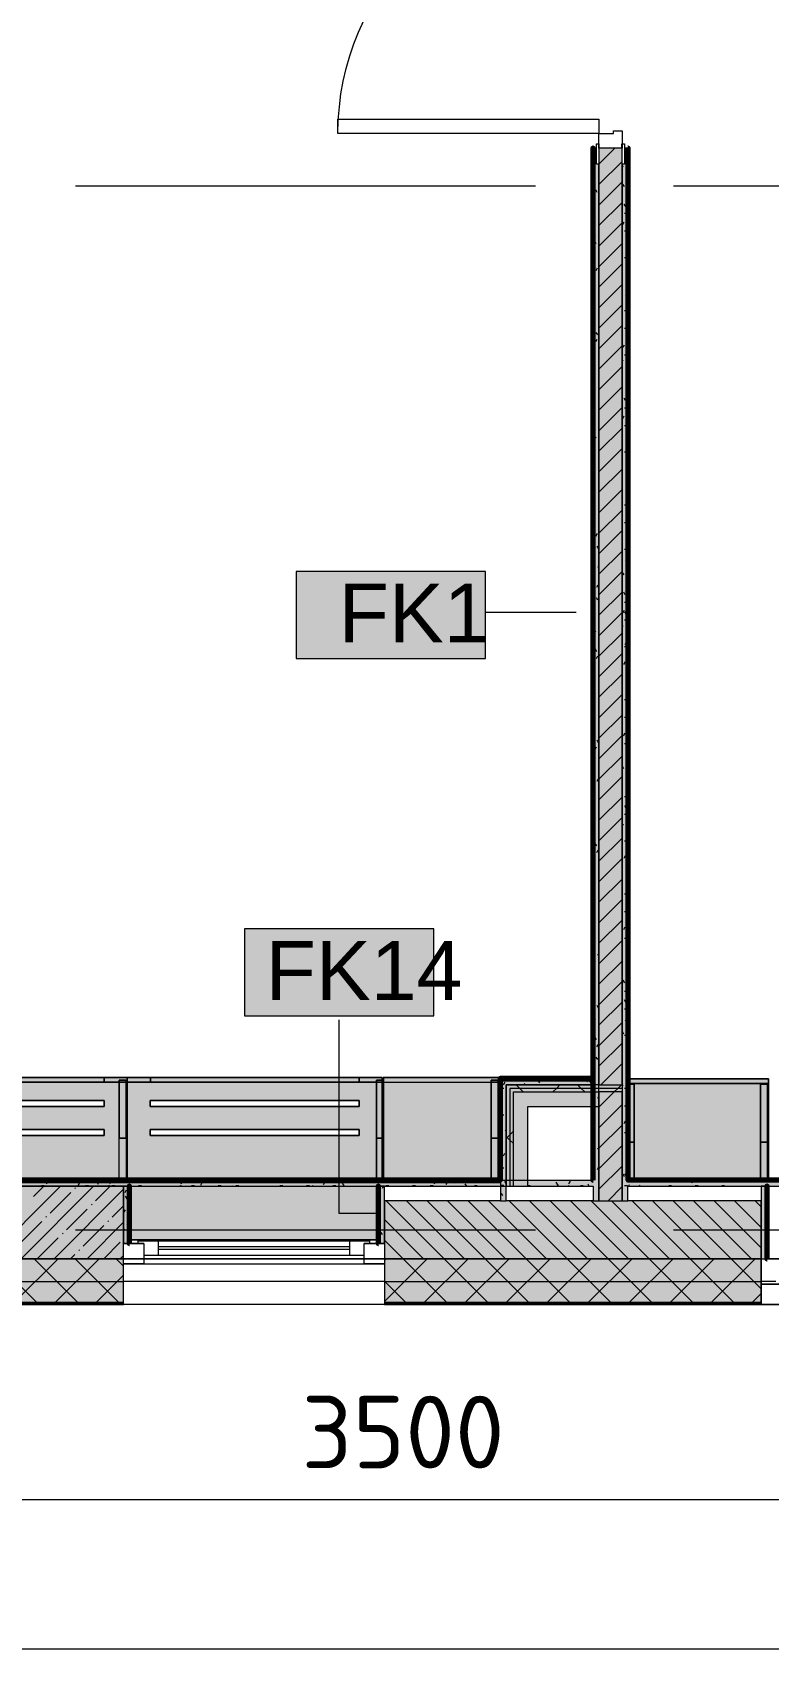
# Model space of a CAD drawing. Header units: millimetres. Extents: x -3817 to 677485, y -22715 to 103890.
# Drawn here: x 434994 to 437534, y 474 to 6048 of the extents above; entities that cross this region are included whole.
import ezdxf

# ---------------------------------------------------------------- set-up
doc = ezdxf.new("R2010")
doc.units = ezdxf.units.MM
doc.layers.add('PDF _Геометрия', color=7, linetype='Continuous', true_color=0x1d1d1d)
doc.layers.add('PDF _Сплошная заливка', color=7, linetype='Continuous', true_color=0xffffff)
doc.layers.add('PDF _Текст', color=7, linetype='Continuous')
doc.styles.add('PDF GOST-Common', font='arial.ttf')
doc.styles.add('PDF ISOCPEUR', font='isocpeur.ttf')

msp = doc.modelspace()

# ---------------------------------------------------------------- hatches: boundary and pattern name
at = {"layer": 'PDF _Сплошная заливка', "transparency": 33554559}
h = msp.add_hatch(color=256, dxfattribs=at)
h.paths.add_polyline_path([(436928.6, 2019), (436948.6, 2019), (436948.3, 5594), (436940.6, 5594), (436940.6, 5649), (436928.6, 5649), (436928.6, 2069)], flags=0)
h.paths.add_polyline_path([(436940.6, 7099), (436940.6, 7154), (436948.6, 7154), (436948.6, 11319), (436928.6, 11319), (436928.6, 7099)], flags=0)
h = msp.add_hatch(color=256, dxfattribs=at)
h.paths.add_polyline_path([(437028.6, 2019), (437028.6, 2394), (436948.6, 2394), (436948.6, 2019)], flags=0)
h.paths.add_polyline_path([(436948.6, 2419), (437028.6, 2419), (437028.6, 5649), (436948.6, 5649), (436948.6, 2833.9)], flags=0)
h.paths.add_polyline_path([(437028.6, 7099), (437028.6, 11319), (436948.6, 11319), (436948.6, 7099), (436998.6, 7099)], flags=0)
h = msp.add_hatch(color=256, dxfattribs=at)
h.paths.add_polyline_path([(437028.6, 2019), (437048.6, 2019), (437048.6, 5649), (437036.6, 5649), (437036.6, 5594), (437028.6, 5594), (437028.6, 2312.2)], flags=0)
h.paths.add_polyline_path([(437036.6, 7099), (437048.6, 7099), (437048.6, 8519), (437028.6, 8519), (437029.4, 7154), (437036.6, 7154), (437036.6, 7112.3)], flags=0)
at = {"layer": 'PDF _Сплошная заливка', "true_color": 0xeae6de, "transparency": 33554559}
h = msp.add_hatch(color=254, dxfattribs=at)
h.paths.add_polyline_path([(434651.2, 2090), (435321.5, 2090), (435321.1, 2444), (434651.2, 2444)], flags=0)
h.paths.add_polyline_path([(434731.2, 2244), (434731.2, 2264), (435241.5, 2264), (435241.5, 2244), (435128.5, 2244)], flags=0)
h.paths.add_polyline_path([(434731.2, 2344), (434731.2, 2364), (435241.5, 2364), (435241.5, 2344), (435128.5, 2344)], flags=0)
h = msp.add_hatch(color=254, dxfattribs=at)
h.paths.add_polyline_path([(436172.7, 2090), (436201.3, 2090), (436201.3, 2444.2), (435321.1, 2444.2), (435321.1, 2090), (435774.9, 2090)], flags=0)
h.paths.add_polyline_path([(435401.1, 2244.2), (435401.1, 2264.2), (436121.3, 2264.2), (436121.3, 2244.2), (435774.9, 2244.2)], flags=0)
h.paths.add_polyline_path([(435401.1, 2344.2), (435401.1, 2364.2), (436121.3, 2364.2), (436121.3, 2344.2), (435774.9, 2344.2)], flags=0)
for points in [[(436605.1, 2090), (436605.1, 2444.2), (436204.9, 2444.2), (436204.9, 2090), (436421.4, 2090)], [(437534.2, 2090), (437534.2, 2439.1), (437054, 2439.1), (437054, 2090), (437067.8, 2090)]]:
    msp.add_hatch(color=254, dxfattribs=at).paths.add_polyline_path(points)
at = {"layer": 'PDF _Сплошная заливка', "transparency": 33554559}
for points in [[(436609.1, 2019), (436629.1, 2019), (436629.1, 2439), (436609.1, 2439), (436609.1, 2089)], [(436744.6, 2419), (436922.6, 2419), (436922.6, 2439), (436629.1, 2439), (436629.1, 2419)], [(436629.1, 2069), (436641.6, 2069), (436641.6, 2419), (436629.1, 2419), (436629.1, 2312.2)], [(436948.6, 2406.5), (437028.6, 2406.5), (437028.6, 2419), (436641.6, 2419), (436641.6, 2406.5), (436744.6, 2406.5)], [(436641.6, 2069), (436654.1, 2069), (436654.1, 2406.5), (436641.6, 2406.5), (436641.6, 2312.2)], [(434482, 1819), (435308.6, 1819), (435308.6, 2069), (434408.6, 2069), (434408.6, 1819)], [(436744.6, 2069), (436928.6, 2069), (436928.6, 2089), (434648.6, 2089), (434648.6, 2069), (436421.4, 2069)], [(439007.2, 2069), (440188.9, 2069), (440188.9, 2089), (437048.6, 2089), (437048.6, 2069), (437714.3, 2069)]]:
    msp.add_hatch(color=256, dxfattribs=at).paths.add_polyline_path(points)
at = {"layer": 'PDF _Сплошная заливка', "true_color": 0xe7e7e7, "transparency": 33554559}
msp.add_hatch(color=254, dxfattribs=at).paths.add_polyline_path([(436654.1, 2069), (436704.1, 2069), (436704.1, 2394), (436654.1, 2394), (436654.1, 2312.2)])
at = {"layer": 'PDF _Сплошная заливка', "transparency": 33554559}
h = msp.add_hatch(color=256, dxfattribs=at)
h.paths.add_polyline_path([(440958.6, 1819), (440958.6, 2019), (440708.6, 2019), (440708.6, 1819), (440946.6, 1819)], flags=0)
h.paths.add_polyline_path([(436744.6, 1819), (437508.6, 1819), (437508.6, 2019), (436208.6, 2019), (436208.6, 1819), (436421.4, 1819)], flags=0)
h.paths.add_polyline_path([(450108.6, 1819), (450108.6, 2019), (449308.6, 2019), (449308.6, 1819), (449997.2, 1819)], flags=0)
h.paths.add_polyline_path([(446608.6, 1819), (446608.6, 2019), (446108.6, 2019), (446108.6, 1819), (446118.4, 1819)], flags=0)
h.paths.add_polyline_path([(442886, 1819), (442908.6, 1819), (442908.6, 2019), (441858.6, 2019), (441858.6, 1819), (442239.6, 1819)], flags=0)
h.paths.add_polyline_path([(432108.6, 1819), (432108.6, 1994), (431058.6, 1994), (431058.6, 1819), (431249.7, 1819)], flags=0)
h.paths.add_polyline_path([(422958.6, 1819), (424008.6, 1819), (424008.6, 1994), (422958.6, 1994)], flags=0)
h.paths.add_polyline_path([(421875.9, 1819), (422058.6, 1819), (422058.6, 1994), (421808.6, 1994), (421808.6, 1819)], flags=0)
h.paths.add_polyline_path([(419228.6, 1819), (420008.6, 1819), (420008.6, 2019), (419208.6, 2019), (419208.6, 1819)], flags=0)
h.paths.add_polyline_path([(428108.6, 1819), (429008.6, 1819), (429008.6, 2019), (428108.6, 2019)], flags=0)
h.paths.add_polyline_path([(429908.6, 1819), (430158.6, 1819), (430158.6, 1994), (429908.6, 1994)], flags=0)
h = msp.add_hatch(color=256, dxfattribs=at)
h.paths.add_polyline_path([(452358.6, 1669), (452358.6, 1819), (451008.6, 1819), (451008.6, 1669)], flags=0)
h.paths.add_polyline_path([(446608.6, 1669), (446608.6, 1819), (445208.6, 1819), (445208.6, 1669)], flags=0)
h.paths.add_polyline_path([(449308.6, 1669), (450108.6, 1669), (450108.6, 1819), (449308.6, 1819), (449308.6, 1790.5)], flags=0)
h.paths.add_polyline_path([(440958.6, 1669), (440958.6, 1819), (439808.6, 1819), (439808.6, 1669)], flags=0)
h.paths.add_polyline_path([(427208.6, 1669), (427208.6, 1819), (426316.6, 1819), (426316.6, 1669), (426613.4, 1669)], flags=0)
h.paths.add_polyline_path([(434408.6, 1669), (435308.6, 1669), (435308.6, 1819), (434408.6, 1819), (434408.6, 1790.5)], flags=0)
h.paths.add_polyline_path([(441858.6, 1669), (442908.6, 1669), (442908.6, 1819), (441858.6, 1819), (441858.6, 1790.5)], flags=0)
h.paths.add_polyline_path([(432108.6, 1669), (432108.6, 1819), (431058.6, 1819), (431058.6, 1669)], flags=0)
h.paths.add_polyline_path([(448408.6, 1669), (448408.6, 1819), (447508.6, 1819), (447508.6, 1669), (448057.8, 1669)], flags=0)
h.paths.add_polyline_path([(436208.6, 1669), (437508.6, 1669), (437508.6, 1819), (436208.6, 1819), (436208.6, 1790.5)], flags=0)
h.paths.add_polyline_path([(428108.6, 1669), (430158.6, 1669), (430158.6, 1819), (428108.6, 1819), (428108.6, 1790.5)], flags=0)
h.paths.add_polyline_path([(416488.6, 1669), (418308.6, 1669), (418308.6, 1819), (416488.6, 1819), (416488.6, 1790.5)], flags=0)
h.paths.add_polyline_path([(423263.4, 1669), (424000.6, 1669), (424000.6, 1819), (422958.6, 1819), (422958.6, 1669)], flags=0)
h.paths.add_polyline_path([(422058.6, 1669), (422058.6, 1819), (420908.6, 1819), (420908.6, 1669)], flags=0)
h.paths.add_polyline_path([(420008.6, 1669), (420008.6, 1819), (419208.6, 1819), (419208.6, 1669)], flags=0)

# ---------------------------------------------------------------- linework, layer by layer
at = {"layer": 'PDF _Геометрия', "color": 231, "lineweight": 70, "true_color": 0xff80c0}
for points in [[(436928.6, 2440), (436609.1, 2440), (436608.1, 2440), (436608.1, 2090), (434649.6, 2090), (434649.6, 11298)], [(446609.1, 2089), (446609.1, 2090), (445880.6, 2090), (445880.6, 2440), (445879.6, 2440), (445214.6, 2440), (445194.6, 2440), (445193.6, 2440), (445193.6, 2090), (440604.9, 2090), (440604.9, 2440), (440603.9, 2440), (440188.9, 2440), (440168.9, 2440), (440167.9, 2440), (440167.9, 2090), (437049.6, 2090), (437049.6, 5649), (437048.6, 5649)], [(434648.6, 4319), (434648.6, 2090), (434648.6, 2089), (436609.1, 2089)], [(436609.1, 2439), (436928.6, 2439)]]:
    msp.add_lwpolyline(points, dxfattribs=at)
at = {"layer": 'PDF _Геометрия', "color": 253, "lineweight": 9, "true_color": 0xaaaaaa}
msp.add_lwpolyline([(436048.6, 5699, -0.414213), (436948.6, 6599), (436832.2, 6614.3), (436723.6, 6659.3), (436630.4, 6730.8), (436558.9, 6824), (436514, 6932.5), (436498.6, 7049)], format="xyb", dxfattribs=at)
at = {"layer": 'PDF _Геометрия', "color": 253, "lineweight": 13, "true_color": 0xaaaaaa}
for points in [[(436048.6, 5749), (436948.6, 5749), (436948.6, 5699), (436048.6, 5699)], [(436998.6, 5699), (436998.6, 5709), (437028.6, 5709), (437028.6, 5649), (436948.6, 5649), (436948.6, 5699)], [(436948.6, 5594), (436940.6, 5594), (436940.6, 5664), (436948.6, 5664)], [(437028.6, 5649), (437027.6, 5649), (437027.6, 5664), (437028.6, 5664)], [(437036.6, 5594), (437028.6, 5594), (437028.6, 5664), (437036.6, 5664)], [(435308.6, 1801), (435308.6, 1871), (435378.6, 1871), (435378.6, 1801)], [(436158.6, 1881), (435358.6, 1881), (435358.6, 1871), (435378.6, 1871), (435378.6, 1831), (436138.6, 1831), (436138.6, 1871), (436158.6, 1871)], [(436138.6, 1801), (436138.6, 1871), (436208.6, 1871), (436208.6, 1801)], [(437508.6, 1661), (437508.6, 1731), (437578.6, 1731), (437578.6, 1661)]]:
    msp.add_lwpolyline(points, close=True, dxfattribs=at)
at = {"layer": 'PDF _Геометрия', "color": 231, "lineweight": 70, "true_color": 0xff80c0}
msp.add_lwpolyline([(436928.6, 2089.5), (436928.6, 5649), (436927.6, 5649), (436927.6, 2089.5)], close=True, dxfattribs=at)
at = {"layer": 'PDF _Геометрия', "color": 9, "lineweight": 9, "true_color": 0xc0c0c0}
for points in [[(436940.6, 5649), (436928.6, 5649), (436928.6, 2440)], [(437028.6, 5649), (436948.6, 5649)], [(437048.6, 5649), (437036.6, 5649)], [(436928.6, 2439), (436928.6, 2089), (434648.6, 2089), (434648.6, 4319)], [(436629.1, 2069), (436928.6, 2069), (436928.6, 2019), (436629.1, 2019), (436629.1, 2419), (436922.6, 2419), (436922.6, 2439), (436629.1, 2439), (436609.1, 2439)], [(436948.6, 2419), (436704.1, 2419), (436641.6, 2419), (436629.1, 2419), (436629.1, 2069), (436704.1, 2069), (436704.1, 2344), (436948.6, 2344)], [(437048.6, 2069), (440188.9, 2069), (440263.9, 2069), (440263.9, 2344), (440508.9, 2344), (440508.9, 2069), (440583.9, 2069), (445208.6, 2069)], [(435308.6, 2069), (436928.6, 2069)], [(436609.1, 2089), (436609.1, 2019), (436208.6, 2019), (436208.6, 1819), (436208.6, 1661), (437508.6, 1661), (437508.6, 1819), (437508.6, 2019), (437048.6, 2019), (437048.6, 2069), (437508.6, 2069)], [(436208.6, 2069), (436609.1, 2069)], [(437529.6, 2069), (437534.7, 2069)], [(436208.6, 1819), (435308.6, 1819)], [(437508.6, 1819), (437508.6, 1661), (439808.6, 1661), (439808.6, 1819)]]:
    msp.add_lwpolyline(points, dxfattribs=at)
at = {"layer": 'PDF _Геометрия', "lineweight": 9}
for points in [[(436948.6, 5593.7), (437003.9, 5649)], [(436948.6, 5523), (437028.6, 5603)], [(436948.6, 5452.3), (437028.6, 5532.3)], [(436948.6, 5381.6), (437028.6, 5461.6)], [(436948.6, 5310.9), (437028.6, 5390.9)], [(436948.6, 5240.1), (437028.6, 5320.1)], [(436948.6, 5169.4), (437028.6, 5249.4)], [(436948.6, 5098.7), (437028.6, 5178.7)], [(436948.6, 5028), (437028.6, 5108)], [(436948.6, 4957.3), (437028.6, 5037.3)], [(436948.6, 4886.6), (437028.6, 4966.6)], [(436948.6, 4815.9), (437028.6, 4895.9)], [(436948.6, 4745.2), (437028.6, 4825.2)], [(436948.6, 4674.5), (437028.6, 4754.5)], [(436948.6, 4603.7), (437028.6, 4683.7)], [(436948.6, 4533), (437028.6, 4613)], [(436948.6, 4462.3), (437028.6, 4542.3)], [(436948.6, 4391.6), (437028.6, 4471.6)], [(436948.6, 4320.9), (437028.6, 4400.9)], [(436948.6, 4250.2), (437028.6, 4330.2)], [(436948.6, 4179.5), (437028.6, 4259.5)], [(436948.6, 4108.8), (437028.6, 4188.8)], [(436948.6, 4038.1), (437028.6, 4118.1)], [(436948.6, 3967.4), (437028.6, 4047.4)], [(436948.6, 3896.6), (437028.6, 3976.6)], [(436948.6, 3825.9), (437028.6, 3905.9)], [(436948.6, 3755.2), (437028.6, 3835.2)], [(436948.6, 3684.5), (437028.6, 3764.5)], [(436948.6, 3613.8), (437028.6, 3693.8)], [(436948.6, 3543.1), (437028.6, 3623.1)], [(436948.6, 3472.4), (437028.6, 3552.4)], [(436948.6, 3401.7), (437028.6, 3481.7)], [(436948.6, 3331), (437028.6, 3411)], [(436948.6, 3260.2), (437028.6, 3340.2)], [(436948.6, 3189.5), (437028.6, 3269.5)], [(436948.6, 3118.8), (437028.6, 3198.8)], [(436948.6, 3048.1), (437028.6, 3128.1)], [(436948.6, 2977.4), (437028.6, 3057.4)], [(436948.6, 2906.7), (437028.6, 2986.7)], [(436948.6, 2836), (437028.6, 2916)], [(436948.6, 2765.3), (437028.6, 2845.3)], [(436948.6, 2694.6), (437028.6, 2774.6)], [(436948.6, 2623.8), (437028.6, 2703.8)], [(436948.6, 2553.1), (437028.6, 2633.1)], [(436948.6, 2482.4), (437028.6, 2562.4)], [(436955.9, 2419), (437028.6, 2491.7)], [(436688, 2394), (436675.5, 2406.5), (436663, 2419)], [(436789.5, 2394), (436802, 2406.5), (436814.5, 2419)], [(436900.2, 2394), (436887.7, 2406.5), (436875.2, 2419)], [(436948.6, 2341), (437001.6, 2394), (437014.1, 2406.5), (437026.6, 2419), (437028.6, 2421)], [(436948.6, 2270.3), (437028.6, 2350.3)], [(436629.1, 2233.6), (436641.6, 2246.1), (436654.1, 2258.6)], [(436654.1, 2215.8), (436641.6, 2228.3), (436629.1, 2240.8)], [(436948.6, 2199.6), (437028.6, 2279.6)], [(436948.6, 2128.9), (437028.6, 2208.9)], [(436948.6, 2058.2), (437028.6, 2138.2)], [(434841.1, 1819), (435091.1, 2069)], [(434955.2, 1819), (435205.2, 2069)], [(434998.2, 2033.1), (435034.1, 2069)], [(435140.7, 2061.6), (435143.1, 2063.9)], [(435212, 2018.8), (435262.2, 2069)], [(436980.2, 2019), (437028.6, 2067.5)], [(435055.2, 1976), (435126.5, 2047.3)], [(435069.2, 1819), (435308.6, 2058.4)], [(435197.7, 2004.5), (435200.1, 2006.9)], [(436564.5, 1669), (436414.5, 1819), (436214.5, 2019)], [(436485.2, 1819), (436285.2, 2019)], [(436705.9, 1669), (436555.9, 1819), (436355.9, 2019)], [(436626.6, 1819), (436426.6, 2019)], [(436847.3, 1669), (436697.3, 1819), (436497.3, 2019)], [(436768.1, 1819), (436568.1, 2019)], [(436988.8, 1669), (436838.8, 1819), (436638.8, 2019)], [(436909.5, 1819), (436709.5, 2019)], [(437130.2, 1669), (436980.2, 1819), (436780.2, 2019)], [(437050.9, 1819), (436850.9, 2019)], [(437271.6, 1669), (437121.6, 1819), (436921.6, 2019)], [(437192.3, 1819), (436992.3, 2019)], [(437413, 1669), (437263, 1819), (437063, 2019)], [(437333.7, 1819), (437133.7, 2019)], [(437508.6, 1714.8), (437404.5, 1819), (437204.5, 2019)], [(437475.2, 1819), (437275.2, 2019)], [(437508.6, 1856.2), (437345.9, 2019)], [(437508.6, 1927), (437416.6, 2019)], [(437508.6, 1997.7), (437487.3, 2019)], [(435040.9, 1961.8), (435043.3, 1964.1)], [(435112.2, 1919), (435183.5, 1990.3)], [(435269, 1961.8), (435308.6, 2001.4)], [(436343.8, 1819), (436208.6, 1954.2)], [(434955.4, 1876.2), (435026.7, 1947.5)], [(435097.9, 1904.7), (435100.3, 1907.1)], [(435169.2, 1862), (435240.5, 1933.3)], [(435183.3, 1819), (435308.6, 1944.4)], [(435254.8, 1947.5), (435257.1, 1949.9)], [(435012.4, 1819.2), (435083.7, 1890.5)], [(435155, 1847.7), (435157.3, 1850.1)], [(435240.3, 1819), (435297.5, 1876.2)], [(436423.1, 1669), (436273.1, 1819), (436208.6, 1883.4)], [(435008.9, 1669), (434858.9, 1819)], [(434933.1, 1669), (435083.1, 1819)], [(435150.3, 1669), (435000.3, 1819)], [(435074.6, 1669), (435224.6, 1819)], [(435126.3, 1819), (435140.7, 1833.5)], [(435291.7, 1669), (435141.7, 1819)], [(435308.6, 1793.5), (435283.1, 1819)], [(435297.3, 1819), (435308.6, 1830.3)], [(436208.6, 1813.1), (436214.5, 1819)], [(436208.6, 1671.7), (436355.9, 1819)], [(436347.3, 1669), (436497.3, 1819)], [(436488.8, 1669), (436638.8, 1819)], [(436630.2, 1669), (436780.2, 1819)], [(436771.6, 1669), (436921.6, 1819)], [(436913, 1669), (437063, 1819)], [(437054.5, 1669), (437204.5, 1819)], [(437195.9, 1669), (437345.9, 1819)], [(437337.3, 1669), (437487.3, 1819)], [(435216, 1669), (435308.6, 1761.7)], [(436281.7, 1669), (436208.6, 1742)], [(437478.7, 1669), (437508.6, 1698.9)]]:
    msp.add_lwpolyline(points, dxfattribs=at)
at = {"layer": 'PDF _Геометрия', "color": 253, "lineweight": 9, "true_color": 0x9b9b9b}
for points in [[(437044.1, 5625), (437039.1, 5633.7)], [(437032.9, 5583.3), (437028.6, 5590.8)], [(437037.1, 5607.1), (437047.2, 5607.1)], [(437046.4, 5597.3), (437041.4, 5588.6)], [(437037, 5515.3), (437032, 5524)], [(436942.6, 5496), (436937.6, 5504.7)], [(436945.7, 5485.2), (436948.6, 5485.2)], [(436931.4, 5454.3), (436928.6, 5459.2)], [(437029.9, 5405.6), (437028.6, 5407.9)], [(437041.1, 5447.3), (437036.1, 5456)], [(437037.1, 5424.2), (437047.2, 5424.2)], [(436935.5, 5386.3), (436930.5, 5395)], [(436945.7, 5363.2), (436948.6, 5363.2)], [(437034.2, 5393.2), (437029.2, 5384.5)], [(437037.1, 5363.2), (437047.2, 5363.2)], [(437045.3, 5351.6), (437040.3, 5342.9)], [(436935.7, 5344.5), (436930.6, 5335.8)], [(436939.6, 5318.3), (436934.6, 5327)], [(436931.6, 5276.5), (436928.6, 5271.4)], [(436945.7, 5271.8), (436948.6, 5271.8)], [(437037.1, 5271.8), (437047.2, 5271.8)], [(436942.7, 5234.9), (436937.7, 5226.2)], [(436945.7, 5149.9), (436948.6, 5149.9)], [(437046.3, 5133.5), (437041.2, 5142.2)], [(437029, 5079.5), (437028.6, 5078.8)], [(437037.1, 5088.9), (437047.2, 5088.9)], [(436930.5, 5030.8), (436928.6, 5027.5)], [(436945.7, 5028), (436948.6, 5028)], [(437037.1, 5028), (437047.2, 5028)], [(436941.7, 4989.1), (436936.6, 4980.4)], [(436944.8, 5004.5), (436939.7, 5013.2)], [(437036.1, 4969.8), (437031.1, 4961.1)], [(436945.7, 4936.5), (436948.6, 4936.5)], [(436948.6, 4940.3), (436947.8, 4938.8)], [(437032.1, 4914.2), (437028.6, 4920.2)], [(437037.1, 4936.5), (437047.2, 4936.5)], [(436948.6, 4875.9), (436947.9, 4877.2)], [(436945.7, 4814.6), (436948.6, 4814.6)], [(436930.6, 4785.2), (436928.6, 4788.6)], [(437040.3, 4778.1), (437035.3, 4786.8)], [(437037.1, 4753.6), (437047.2, 4753.6)], [(436945.7, 4692.7), (436948.6, 4692.7)], [(437035, 4724.1), (437030, 4715.4)], [(437037.1, 4692.7), (437047.2, 4692.7)], [(437046.1, 4682.4), (437041.1, 4673.7)], [(436938.8, 4649.1), (436933.8, 4657.8)], [(436932.4, 4607.3), (436928.6, 4600.8)], [(436945.7, 4601.2), (436948.6, 4601.2)], [(437037.1, 4601.2), (437047.2, 4601.2)], [(437048.6, 4564.8), (437048.2, 4564.1)], [(436945.7, 4479.3), (436948.6, 4479.3)], [(437048.6, 4503.9), (437044.1, 4496)], [(437037.1, 4418.4), (437047.2, 4418.4)], [(437048.6, 4397.9), (437044.5, 4405)], [(436931.3, 4361.6), (436928.6, 4357)], [(436945.7, 4357.4), (436948.6, 4357.4)], [(437037.1, 4357.4), (437047.2, 4357.4)], [(436942.5, 4320), (436937.4, 4311.2)], [(437048.6, 4336.9), (437048.6, 4337)], [(436948.1, 4267.3), (436943, 4276)], [(436945.7, 4266), (436948.6, 4266)], [(437037.1, 4266), (437047.2, 4266)], [(437048, 4259), (437043, 4250.3)], [(436948.6, 4208.7), (436944.5, 4201.6)], [(436948.6, 4205.3), (436947.1, 4208)], [(437035.4, 4177), (437030.4, 4185.7)], [(437046.6, 4218.6), (437041.5, 4227.3)], [(436945.4, 4142.3), (436940.4, 4133.5)], [(436945.7, 4144), (436948.6, 4144)], [(436945.1, 4089.6), (436940, 4098.3)], [(437039.5, 4108.9), (437034.5, 4117.6)], [(437037.1, 4083.1), (437047.2, 4083.1)], [(436933.9, 4048), (436928.9, 4056.7)], [(436945.7, 4022.1), (436948.6, 4022.1)], [(437035.8, 4054.9), (437030.8, 4046.2)], [(437037.1, 4022.1), (437047.2, 4022.1)], [(437043.6, 4040.9), (437038.6, 4049.6)], [(436938, 3979.9), (436933, 3988.6)], [(437032.4, 3999.3), (437028.6, 4005.8)], [(436942.1, 3911.9), (436937, 3920.6)], [(436945.7, 3930.7), (436948.6, 3930.7)], [(437037.1, 3930.7), (437047.2, 3930.7)], [(437042.9, 3945.2), (437037.8, 3936.5)], [(436930.9, 3870.3), (436928.6, 3874.2)], [(436944.3, 3896.5), (436939.3, 3887.8)], [(437038.8, 3877.2), (437033.7, 3868.5)], [(436945.7, 3808.8), (436948.6, 3808.8)], [(437029.4, 3821.6), (437028.6, 3822.9)], [(437048.6, 3833.3), (437044.9, 3826.8)], [(437037.1, 3747.8), (437047.2, 3747.8)], [(437048.6, 3727.3), (437043.7, 3735.8)], [(436932.1, 3692.4), (436928.6, 3686.4)], [(436945.7, 3686.8), (436948.6, 3686.8)], [(437037.1, 3686.8), (437047.2, 3686.8)], [(437037.7, 3631.5), (437032.7, 3622.7)], [(436939.2, 3582.7), (436934.1, 3574)], [(436947.3, 3598.1), (436942.2, 3606.8)], [(436945.7, 3595.4), (436948.6, 3595.4)], [(437037.1, 3595.4), (437047.2, 3595.4)], [(437048.6, 3589.5), (437043.8, 3581.1)], [(436935.1, 3514.7), (436930.1, 3506)], [(437034.6, 3507.8), (437029.6, 3516.5)], [(436946.2, 3473.1), (436941.2, 3464.4)], [(436945.7, 3473.5), (436948.6, 3473.5)], [(437037.1, 3412.5), (437047.2, 3412.5)], [(436933.1, 3378.8), (436928.6, 3386.5)], [(436945.7, 3351.6), (436948.6, 3351.6)], [(437037.1, 3351.6), (437047.2, 3351.6)], [(437042.8, 3371.7), (437037.8, 3380.4)], [(437032.5, 3317.7), (437028.6, 3311)], [(436934, 3269), (436929, 3260.3)], [(436941.3, 3242.7), (436936.2, 3251.4)], [(436945.7, 3260.1), (436948.6, 3260.1)], [(437037.1, 3260.1), (437047.2, 3260.1)], [(436945.1, 3227.3), (436940.1, 3218.6)], [(437039.6, 3208), (437034.5, 3199.3)], [(436945.7, 3138.2), (436948.6, 3138.2)], [(437037.1, 3077.2), (437047.2, 3077.2)], [(436945.7, 3016.3), (436948.6, 3016.3)], [(437037.1, 3016.3), (437047.2, 3016.3)], [(436928.8, 2955.2), (436928.6, 2954.9)], [(437038.5, 2962.3), (437033.5, 2953.6)], [(437048.6, 2995.8), (437047, 2998.6)], [(436945.7, 2924.8), (436948.6, 2924.8)], [(437037.1, 2924.8), (437047.2, 2924.8)], [(437048.6, 2918.9), (437044.6, 2911.9)], [(436935.9, 2845.5), (436930.9, 2836.8)], [(436948.6, 2864.2), (436945.5, 2869.6)], [(436945.7, 2802.9), (436948.6, 2802.9)], [(437048.6, 2812.9), (437044, 2820.9)], [(437037.9, 2770.6), (437032.9, 2779.3)], [(437037.1, 2742), (437047.2, 2742)], [(437048.6, 2736), (437047.6, 2734.2)], [(436947.5, 2683.2), (436942.5, 2691.9)], [(436945.7, 2681), (436948.6, 2681)], [(437042, 2702.5), (437037, 2711.3)], [(437037.1, 2681), (437047.2, 2681)], [(436936.4, 2641.6), (436931.4, 2650.3)], [(437046.1, 2634.5), (437041, 2643.2)], [(436934.8, 2599.8), (436929.8, 2591.1)], [(436940.5, 2573.6), (436935.4, 2582.3)], [(436945.7, 2589.6), (436948.6, 2589.6)], [(437029.2, 2580.5), (437028.6, 2579.5)], [(437034.9, 2592.9), (437029.9, 2601.6)], [(437037.1, 2589.6), (437047.2, 2589.6)], [(436944.6, 2505.5), (436939.5, 2514.2)], [(436945.9, 2558.2), (436940.9, 2549.5)], [(436933.4, 2463.9), (436928.6, 2472.1)], [(436945.7, 2467.6), (436948.6, 2467.6)], [(437048.6, 2492.2), (437046.5, 2488.5)], [(436610.4, 2406.7), (436620.5, 2406.7)], [(436624, 2427.3), (436619, 2418.6)], [(436640.9, 2437.2), (436650.9, 2437.2)], [(436692, 2423.2), (436689.6, 2419)], [(436732.3, 2437.2), (436742.4, 2437.2)], [(436744.5, 2425.2), (436739.5, 2433.9)], [(436823.8, 2437.2), (436833.8, 2437.2)], [(436911.4, 2437.3), (436906.4, 2428.6)], [(436922.2, 2422.2), (436917.2, 2431)], [(436948.6, 2440.9), (436948, 2439.8)], [(437031.9, 2415.2), (437028.6, 2420.9)], [(437037.1, 2406.7), (437047.2, 2406.7)], [(436948.6, 2379.9), (436943.9, 2371.8)], [(436945.7, 2345.7), (436948.6, 2345.7)], [(437037.1, 2345.7), (437047.2, 2345.7)], [(436610.4, 2315.2), (436620.5, 2315.2)], [(436930.4, 2286.2), (436928.6, 2289.3)], [(437039.3, 2293.1), (437034.3, 2284.4)], [(437048.6, 2325.3), (437046.2, 2329.5)], [(436629.1, 2259.4), (436626.9, 2263.3)], [(436945.7, 2254.3), (436948.6, 2254.3)], [(437037.1, 2254.3), (437047.2, 2254.3)], [(436622.9, 2181.5), (436617.9, 2172.8)], [(436948.6, 2193.7), (436944.7, 2200.5)], [(437046.4, 2183.4), (437041.3, 2174.7)], [(436610.4, 2132.4), (436620.5, 2132.4)], [(436629.1, 2131.3), (436629, 2131.2)], [(436947.8, 2134.7), (436942.8, 2126)], [(436945.7, 2132.4), (436948.6, 2132.4)], [(435025.4, 2071.4), (435035.5, 2071.4)], [(435044.8, 2077.4), (435039.8, 2086.1)], [(435155.6, 2078.4), (435150.6, 2069.7)], [(435177.8, 2071.4), (435187.9, 2071.4)], [(435196.9, 2089), (435192.2, 2080.9)], [(435222.5, 2074.4), (435217.5, 2083.1)], [(435260.8, 2069), (435259.1, 2072)], [(435265.2, 2085.5), (435260.2, 2076.8)], [(435269.3, 2071.4), (435279.3, 2071.4)], [(435331.2, 2069), (435327.2, 2076.1)], [(435360.7, 2071.4), (435370.8, 2071.4)], [(435507.2, 2069), (435504.9, 2073.1)], [(435511, 2084.4), (435506, 2075.7)], [(435543.6, 2071.4), (435553.7, 2071.4)], [(435579, 2080.3), (435574, 2071.6)], [(435604.3, 2083.7), (435601.3, 2089)], [(435635, 2071.4), (435645.1, 2071.4)], [(435683.2, 2069), (435682.6, 2070.1)], [(435696, 2071.4), (435706.1, 2071.4)], [(435795.2, 2089), (435793.3, 2085.8)], [(435848.4, 2071.4), (435858.5, 2071.4)], [(435918.1, 2088.9), (435918, 2089)], [(435939.8, 2071.4), (435949.9, 2071.4)], [(435960.8, 2071.1), (435959.6, 2069)], [(436002.5, 2082.2), (435997.4, 2073.5)], [(436027.8, 2081.8), (436023.6, 2089)], [(436031.3, 2071.4), (436041.3, 2071.4)], [(436041.6, 2089), (436039.1, 2084.7)], [(436069.4, 2070.6), (436064.4, 2079.3)], [(436111.9, 2089), (436107.1, 2080.6)], [(436206.6, 2070), (436206, 2069), (436201.5, 2061.3)], [(436214.2, 2071.4), (436224.2, 2071.4)], [(436305.6, 2071.4), (436315.7, 2071.4)], [(436341.5, 2087), (436340.4, 2089)], [(436357.9, 2088.2), (436352.8, 2079.5)], [(436366.6, 2071.4), (436376.6, 2071.4)], [(436383.2, 2075.8), (436378.1, 2084.5)], [(436425.9, 2084.1), (436420.9, 2075.4)], [(436451.2, 2079.9), (436446.2, 2088.6)], [(436492.7, 2069), (436487.8, 2077.4)], [(436519, 2071.4), (436529, 2071.4)], [(436701.8, 2071.4), (436711.9, 2071.4)], [(436806.6, 2073.9), (436801.6, 2082.6)], [(436807.7, 2074.9), (436804.3, 2069)], [(436844.6, 2069), (436843.2, 2071.5)], [(436849.3, 2086), (436844.3, 2077.3)], [(436884.7, 2071.4), (436894.8, 2071.4)], [(436886.2, 2089), (436885.9, 2088.5)], [(436915, 2069), (436911.2, 2075.6)], [(437037.1, 2101.4), (437032.1, 2110.1)], [(437037.1, 2071.4), (437047.2, 2071.4)], [(437042.3, 2115.4), (437037.2, 2106.7)], [(437048.6, 2065.5), (437048.4, 2065.1)], [(437053.4, 2073.8), (437050.7, 2069)], [(437091, 2069), (437088.9, 2072.6)], [(437121.5, 2069.7), (437121.1, 2069)], [(437188.4, 2083.2), (437185, 2089)], [(437189.5, 2071.4), (437199.6, 2071.4)], [(437203, 2089), (437199.7, 2083.3)], [(437267, 2069), (437266.6, 2069.6)], [(437272.8, 2087.9), (437267.7, 2079.2)], [(437281, 2071.4), (437291, 2071.4)], [(437372.4, 2071.4), (437382.5, 2071.4)], [(437502.2, 2088.4), (437501.8, 2089)], [(435308.6, 2010.4), (435309.8, 2010.4)], [(435318, 2055), (435313, 2046.3)], [(435321, 2025.7), (435316, 2034.4)], [(436188.6, 2040.9), (436193.7, 2040.9)], [(436194.3, 2037.2), (436189.3, 2045.9)], [(436617.7, 2035.3), (436612.7, 2044)], [(437528.6, 2043.4), (437524.6, 2036.5)], [(437524.8, 2040.9), (437528.6, 2040.9)], [(435309.9, 1984.1), (435308.6, 1986.2)], [(435314, 1987), (435308.9, 1978.3)], [(437510.3, 1952.3), (437508.6, 1955.2)], [(435314, 1916), (435308.9, 1924.8)], [(435325.1, 1945.4), (435320.1, 1936.7)], [(436202.5, 1901.1), (436197.4, 1909.8)], [(435308.6, 1888.5), (435309.8, 1888.5)], [(437524.8, 1858), (437528.6, 1858)]]:
    msp.add_lwpolyline(points, dxfattribs=at)
at = {"layer": 'PDF _Геометрия', "color": 7, "lineweight": 9}
for points in [[(437048.6, 2090), (437048.6, 5649)], [(436928.6, 2019), (436948.6, 2019), (436948.6, 5594), (436948.6, 2419), (437028.6, 2419), (437028.6, 5594), (437028.6, 2019), (437048.6, 2019)], [(436870.5, 4047.3), (436557, 4047.3)], [(436182.1, 1975.3), (436052.7, 1975.3), (436052.7, 2642.2)], [(436609.1, 2439), (436609.1, 2090)], [(437028.6, 2406.5), (436948.6, 2406.5), (436704.1, 2406.5), (436654.1, 2406.5), (436641.6, 2406.5), (436641.6, 2069)], [(436654.1, 2069), (436654.1, 2394), (436704.1, 2394), (436948.6, 2394), (436948.6, 2344), (436948.6, 2019), (437028.6, 2019), (437028.6, 2394), (436948.6, 2394)], [(434648.6, 2069), (435308.6, 2069)], [(440168.9, 2089), (437048.6, 2089)], [(436609.1, 2019), (436629.1, 2019)], [(434408.6, 1740), (435308.6, 1740)], [(436208.6, 1740), (437508.6, 1740)], [(434408.6, 1669), (435308.6, 1669)], [(434408.6, 1666), (435308.6, 1666)], [(436208.6, 1669), (437508.6, 1669)], [(436208.6, 1666), (437508.6, 1666)], [(411718.6, 988.3), (412138.6, 988.3), (416638.6, 988.3), (420138.6, 988.3), (421938.6, 988.3), (425888.6, 988.3), (427988.6, 988.3), (433088.6, 988.3), (434488.6, 988.3), (437988.6, 988.3), (443238.6, 988.3), (448488.6, 988.3), (452408.6, 988.3)], [(411718.6, 474.1), (452408.6, 474.1)]]:
    msp.add_lwpolyline(points, dxfattribs=at)
at = {"layer": 'PDF _Геометрия', "color": 231, "lineweight": 9, "true_color": 0xff80c0}
for points in [[(437048.6, 5649), (437048.6, 2090), (437048.6, 2089), (440168.9, 2089), (440168.9, 2090), (440168.9, 2427), (440168.9, 2439)], [(436609.1, 2089), (436609.1, 2090), (436609.1, 2439)], [(436928.6, 2439), (436928.6, 2440)]]:
    msp.add_lwpolyline(points, dxfattribs=at)
at = {"layer": 'PDF _Геометрия', "color": 253, "lineweight": 9, "true_color": 0xaaaaaa}
for points in [[(435142.7, 5519), (436730.2, 5519)], [(437206.5, 5519), (437841.5, 5519)], [(435142.7, 1919), (436730.2, 1919)], [(437206.5, 1919), (437841.5, 1919)], [(435378.6, 1871), (435308.6, 1871)], [(435428.6, 1861), (436088.6, 1861)], [(436088.6, 1851), (435428.6, 1851)], [(436208.6, 1871), (436138.6, 1871)], [(435308.6, 1801), (436208.6, 1801)], [(437578.6, 1731), (437508.6, 1731)], [(437508.6, 1661), (439808.6, 1661)]]:
    msp.add_lwpolyline(points, dxfattribs=at)
at = {"layer": 'PDF _Геометрия', "color": 7, "lineweight": 9}
for points in [[(436557, 4189.2), (435903.9, 4189.2), (435903.9, 3889.2), (436557, 3889.2)], [(436379.3, 2956.1), (435726.2, 2956.1), (435726.2, 2656.1), (436379.3, 2656.1)], [(435308.6, 1819), (435308.6, 2069), (434648.6, 2069), (434408.6, 2069), (434408.6, 1819)], [(436208.6, 1819), (437508.6, 1819)]]:
    msp.add_lwpolyline(points, close=True, dxfattribs=at)
at = {"layer": 'PDF _Геометрия', "color": 8, "lineweight": 9, "true_color": 0x808080}
for points in [[(434651.2, 2444), (435321.3, 2444), (434651.2, 2444), (434651.2, 2090)], [(436201.3, 2444.2), (436201.3, 2434.2)], [(436605.1, 2090), (436605.1, 2444.2), (436204.9, 2444.2), (436605.1, 2444.2)], [(436605.1, 2444.2), (436605.1, 2428.2)], [(437534.2, 2089.8), (437534.2, 2439.1), (437054, 2439.1), (437534.2, 2439.1)], [(437534.2, 2439.1), (437534.2, 2423.1)], [(434731.2, 2344), (434731.2, 2364), (435241.5, 2364), (435241.5, 2344)], [(434731.2, 2344), (435241.5, 2344), (435241.5, 2364), (434731.2, 2364)], [(435401.1, 2364.2), (436121.3, 2364.2), (436121.3, 2344.2), (435401.1, 2344.2)], [(435401.1, 2364.2), (435401.1, 2344.2), (436121.3, 2344.2), (436121.3, 2364.2)], [(434731.2, 2244), (434731.2, 2264), (435241.5, 2264), (435241.5, 2244)], [(434731.2, 2244), (435241.5, 2244), (435241.5, 2264), (434731.2, 2264)], [(435401.1, 2264.2), (436121.3, 2264.2), (436121.3, 2244.2), (435401.1, 2244.2)], [(435401.1, 2264.2), (435401.1, 2244.2), (436121.3, 2244.2), (436121.3, 2264.2)]]:
    msp.add_lwpolyline(points, close=True, dxfattribs=at)
for points in [[(434651.5, 2444), (435321.3, 2444), (434651.5, 2444)], [(434731.5, 2444), (435241.5, 2444), (434731.5, 2444)], [(435321.1, 2444.2), (436201.3, 2444.2), (436201.3, 2090), (436201.3, 2444.2), (435321.1, 2444.2), (435321.1, 2089.7)], [(435321.3, 2444.2), (436201.3, 2444.2), (435321.3, 2444.2)], [(435401.3, 2444.2), (436121.3, 2444.2), (435401.3, 2444.2)], [(436204.9, 2434.2), (436201.3, 2434.2), (436204.9, 2434.2), (436201.3, 2434.2), (436204.9, 2434.2), (436204.9, 2444.2), (436204.9, 2090), (436204.9, 2094.2), (436201.3, 2094.2), (436204.9, 2094.2)], [(436205.1, 2444.2), (436605.1, 2444.2), (436205.1, 2444.2)], [(437054, 2420.4), (437049.5, 2420.4), (437054, 2420.4), (437049.5, 2420.4), (437054, 2420.4), (437054, 2439.1), (437054, 2090)], [(437054.2, 2439.1), (437534.2, 2439.1), (437054.2, 2439.1)], [(436187.6, 1884.3), (435329.6, 1884.3), (436187.6, 1884.3)]]:
    msp.add_lwpolyline(points, dxfattribs=at)
at = {"layer": 'PDF _Геометрия', "color": 253, "lineweight": 9, "true_color": 0xaba79f}
for points in [[(434677.9, 2428), (435293.9, 2428)], [(436121.3, 2428.2), (435401.3, 2428.2)], [(437070.5, 2420.4), (437054, 2420.4)], [(437070.5, 2420.4), (437054, 2420.4)], [(437070.5, 2090), (437070.5, 2420.4), (437070.5, 2220.4), (437070.5, 2420.4)], [(437530.5, 2420.4), (437506.5, 2420.4)], [(437530.5, 2420.4), (437506.5, 2420.4)], [(437506.5, 2420.4), (437506.5, 2220.4), (437506.5, 2420.4), (437506.5, 2089.9)], [(437530.5, 2420.4), (437530.5, 2089.8)], [(436181.1, 2094.2), (436196.3, 2094.2)], [(436196.9, 2094.2), (436201.3, 2094.2)], [(436601.6, 2094.2), (436577.6, 2094.2)]]:
    msp.add_lwpolyline(points, close=True, dxfattribs=at)
for points in [[(434731.5, 2428), (435241.5, 2428), (434731.5, 2428)], [(435316.4, 2094.2), (435293.9, 2094.2), (435293.9, 2434.2), (435311.7, 2434.2)], [(435293.9, 2428), (435293.9, 2234.2), (435293.9, 2428)], [(435313.7, 2434.2), (435317.1, 2434.2)], [(435317.9, 2434.2), (435317.9, 2094.2)], [(435317.9, 2428), (435321.1, 2428), (435317.9, 2428)], [(435317.9, 2428), (435317.9, 2234.2), (435317.9, 2428)], [(435321.1, 2089.7), (435321.1, 2443.1)], [(435321.5, 2089.7), (435321.5, 2443.3), (435321.5, 2089.7)], [(436181.1, 2428.2), (435321.5, 2428.2), (436181.1, 2428.2), (436181.1, 2094.2), (436181.1, 2434.2), (436191.3, 2434.2)], [(436181.1, 2234.2), (436181.1, 2428.2), (436181.1, 2234.2)], [(436193.3, 2434.2), (436201.3, 2434.2)], [(436205.1, 2444.2), (436205.1, 2428.2), (436577.6, 2428.2)], [(436205.1, 2434.2), (436205.1, 2094.2), (436205.1, 2234.2)], [(436205.1, 2428.2), (436577.6, 2428.2), (436577.6, 2094.2), (436577.6, 2434.2), (436601.6, 2434.2), (436601.6, 2094.2), (436601.6, 2428.2), (436605.1, 2428.2), (436601.6, 2428.2)], [(436205.1, 2234.2), (436205.1, 2428.2), (436205.1, 2234.2)], [(436577.6, 2428.2), (436577.6, 2234.2), (436577.6, 2428.2)], [(436601.6, 2428.2), (436601.6, 2234.2), (436601.6, 2428.2)], [(437054.2, 2423.1), (437054.2, 2439.1), (437054.2, 2423.1)], [(437534.2, 2423.1), (437054.2, 2423.1), (437534.2, 2423.1)], [(437530.5, 2220.4), (437530.5, 2420.4), (437530.5, 2220.4)]]:
    msp.add_lwpolyline(points, dxfattribs=at)
at = {"layer": 'PDF _Геометрия', "color": 254, "lineweight": 9, "true_color": 0xd5d3cf}
for points in [[(435241.5, 2444), (435241.5, 2428)], [(435311.7, 2434.2), (435293.9, 2434.2)], [(435317.1, 2434.2), (435313.7, 2434.2)], [(435321.5, 2443.3), (435321.5, 2428.2)], [(435401.3, 2444.2), (435401.3, 2428.2)], [(436121.3, 2444.2), (436121.3, 2428.2)], [(436201.3, 2434.2), (436193.3, 2434.2)], [(436601.6, 2434.2), (436577.6, 2434.2)], [(436601.6, 2434.2), (436601.6, 2428.2), (436577.6, 2428.2), (436577.6, 2434.2)], [(435317.9, 2234.2), (435293.9, 2234.2)], [(436201.3, 2234.2), (436181.1, 2234.2)], [(436601.6, 2234.2), (436577.6, 2234.2)], [(437070.5, 2220.4), (437054, 2220.4)], [(437530.5, 2220.4), (437506.5, 2220.4)]]:
    msp.add_lwpolyline(points, close=True, dxfattribs=at)
for points in [[(435293.9, 2428), (435293.9, 2434.2), (435293.9, 2428)], [(435305.5, 2428), (435293.9, 2428)], [(435317.9, 2428), (435308.7, 2428)], [(435317.9, 2428), (435317.9, 2434.2), (435317.9, 2428)], [(436185.3, 2428.2), (436181.1, 2428.2), (436181.1, 2434.2), (436191.3, 2434.2), (436181.1, 2434.2), (436191.3, 2434.2)], [(436181.1, 2428.2), (436181.1, 2434.2), (436181.1, 2428.2)], [(436201.3, 2428.2), (436188.5, 2428.2)], [(436193.3, 2434.2), (436201.3, 2434.2)], [(436205.1, 2234.2), (436205.1, 2428.2), (436205.1, 2434.2), (436205.1, 2444.2)], [(436205.1, 2428.2), (436205.1, 2434.2)], [(436577.6, 2434.2), (436577.6, 2428.2), (436577.6, 2434.2)], [(436601.6, 2428.2), (436601.6, 2434.2), (436601.6, 2428.2)]]:
    msp.add_lwpolyline(points, dxfattribs=at)
at = {"layer": 'PDF _Геометрия', "color": 254, "lineweight": 9, "true_color": 0xeae9e7}
for points in [[(435293.9, 2428), (435305.5, 2428)], [(435308.7, 2428), (435317.9, 2428)], [(436181.1, 2428.2), (436185.3, 2428.2)], [(436188.5, 2428.2), (436201.3, 2428.2)], [(436577.6, 2428.2), (436601.6, 2428.2)]]:
    msp.add_lwpolyline(points, dxfattribs=at)
at = {"layer": 'PDF _Геометрия', "color": 254, "lineweight": 9, "true_color": 0xe5e3df}
for points in [[(435305.5, 2428), (435308.7, 2428)], [(436185.3, 2428.2), (436188.5, 2428.2)]]:
    msp.add_lwpolyline(points, dxfattribs=at)
at = {"layer": 'PDF _Геометрия', "color": 9, "lineweight": 9, "true_color": 0xcbc7bf}
for points in [[(435308.7, 2428), (435305.5, 2428)], [(436188.5, 2428.2), (436185.3, 2428.2)], [(435774.9, 2069), (436187.6, 2069)]]:
    msp.add_lwpolyline(points, dxfattribs=at)
at = {"layer": 'PDF _Геометрия', "color": 254, "lineweight": 9, "true_color": 0xe0ddd7}
msp.add_lwpolyline([(435321.3, 2428.2), (435321.3, 2443.6)], dxfattribs=at)
at = {"layer": 'PDF _Геометрия', "color": 9, "lineweight": 9, "true_color": 0xc1bbaf}
msp.add_lwpolyline([(435321.3, 2443.6), (435321.3, 2428.2)], dxfattribs=at)
at = {"layer": 'PDF _Геометрия', "color": 254, "lineweight": 9, "true_color": 0xdfdfdf}
msp.add_lwpolyline([(436201.3, 2428.2), (436201.3, 2434.2)], dxfattribs=at)
at = {"layer": 'PDF _Геометрия', "color": 9, "lineweight": 9, "true_color": 0xbfbfbf}
for points in [[(436201.3, 2428.2), (436201.3, 2434.2)], [(436204.9, 2094.2), (436204.9, 2434.2)], [(437054, 2090), (437054, 2420.4)]]:
    msp.add_lwpolyline(points, dxfattribs=at)
at = {"layer": 'PDF _Геометрия', "color": 254, "lineweight": 9, "true_color": 0xeae9e7}
msp.add_lwpolyline([(436205.1, 2434.2), (436205.1, 2428.2)], close=True, dxfattribs=at)
at = {"layer": 'PDF _Геометрия', "color": 9, "lineweight": 9, "true_color": 0xbfbfbf}
for points in [[(436204.9, 2234.2), (436201.3, 2234.2)], [(437054, 2220.4), (437049.6, 2220.4)]]:
    msp.add_lwpolyline(points, close=True, dxfattribs=at)
at = {"layer": 'PDF _Геометрия', "color": 9, "lineweight": 9, "true_color": 0xc0c0c0}
for points in [[(435328.6, 1871), (435328.6, 2069), (435308.6, 2069), (435308.6, 1871)], [(436208.6, 1871), (436208.6, 2069), (436188.6, 2069), (436188.6, 1871)], [(437528.6, 1819), (437528.6, 2069), (437508.6, 2069), (437508.6, 1819)], [(435308.6, 1819), (434408.6, 1819), (434408.6, 1661), (435308.6, 1661)], [(435308.6, 1661), (435308.6, 1819), (436208.6, 1819), (436208.6, 1661)], [(437529.6, 1819), (439787.6, 1819)]]:
    msp.add_lwpolyline(points, close=True, dxfattribs=at)
at = {"layer": 'PDF _Геометрия', "color": 7, "lineweight": 70, "true_color": 0xffd2ff}
for points in [[(435329.6, 1871), (435329.6, 2069), (435328.6, 2069), (435328.6, 1871)], [(436188.6, 1871), (436188.6, 2069), (436187.6, 2069), (436187.6, 1871)], [(437529.6, 1819), (437529.6, 2069), (437528.6, 2069), (437528.6, 1819)]]:
    msp.add_lwpolyline(points, close=True, dxfattribs=at)
at = {"layer": 'PDF _Геометрия', "color": 253, "lineweight": 9, "true_color": 0x9b9b9b}
for points in [[(436620.5, 2071.4), (436610.4, 2071.4)], [(436623.9, 2085.6), (436628.9, 2076.9)]]:
    msp.add_lwpolyline(points, close=True, dxfattribs=at)
at = {"layer": 'PDF _Геометрия', "color": 253, "lineweight": 13, "true_color": 0xaaaaaa}
for points in [[(435358.6, 1881), (436158.6, 1881)], [(435428.6, 1881), (435428.6, 1831)], [(436088.6, 1881), (436088.6, 1831)]]:
    msp.add_lwpolyline(points, dxfattribs=at)
at = {"layer": 'PDF _Геометрия', "color": 116, "lineweight": 13, "true_color": 0x008040}
for points in [[(436208.6, 1740), (435308.6, 1740)], [(437558.6, 1740), (437508.6, 1740)]]:
    msp.add_lwpolyline(points, dxfattribs=at)
at = {"layer": 'PDF _Сплошная заливка', "lineweight": 9, "transparency": 33554559}
for points in [[(436557, 4189.2), (435903.9, 4189.2), (436557, 3889.2), (435903.9, 3889.2)], [(436379.3, 2956.1), (435726.2, 2956.1), (436379.3, 2656.1), (435726.2, 2656.1)]]:
    msp.add_solid(points, dxfattribs=at)
at = {"layer": 'PDF _Сплошная заливка', "lineweight": 35, "transparency": 33554559}
for points in [[(436654.1, 2394), (437028.6, 2394), (436654.1, 2406.5), (437028.6, 2406.5)], [(435308.6, 1871), (435328.6, 1871), (435308.6, 2069), (435328.6, 2069)], [(436188.6, 1871), (436208.6, 1871), (436188.6, 2069), (436208.6, 2069)], [(437508.6, 1819), (437528.6, 1819), (437508.6, 2069), (437528.6, 2069)]]:
    msp.add_solid(points, dxfattribs=at)
at = {"layer": 'PDF _Сплошная заливка', "color": 254, "lineweight": 35, "true_color": 0xe7e7e7, "transparency": 33554559}
msp.add_solid([(436704.1, 2344), (436948.6, 2344), (436704.1, 2394), (436948.6, 2394)], dxfattribs=at)
at = {"layer": 'PDF _Сплошная заливка', "color": 254, "lineweight": 35, "true_color": 0xffb9dc, "transparency": 33554559}
msp.add_solid([(436608.1, 2090), (436609.1, 2090), (436608.1, 2312.2)], dxfattribs=at)
at = {"layer": 'PDF _Сплошная заливка', "color": 7, "lineweight": 35, "true_color": 0xffd2ff, "transparency": 33554559}
for points in [[(435328.6, 1871), (435329.6, 1871), (435328.6, 2069)], [(436187.6, 1871), (436188.6, 1871), (436187.6, 2069)], [(437528.6, 1819), (437529.6, 1819), (437528.6, 2069)]]:
    msp.add_solid(points, dxfattribs=at)
at = {"layer": 'PDF _Сплошная заливка', "color": 254, "lineweight": 35, "true_color": 0xeae6de, "transparency": 33554559}
msp.add_solid([(435329.6, 1884.3), (436187.6, 1884.3), (435329.6, 2069), (436187.6, 2069)], dxfattribs=at)

# ---------------------------------------------------------------- texts
at = {"layer": 'PDF _Текст', "attachment_point": 4}
for s, insert, char_height, style in [('FK1', (436051, 4045.8), 203.2, 'PDF GOST-Common'), ('FK14', (435799, 2812.7), 203.2, 'PDF GOST-Common'), ('3500', (435922.6, 1221.1), 250.11, 'PDF ISOCPEUR')]:
    msp.add_mtext(s, dxfattribs=dict(at, insert=insert, char_height=char_height, style=style))

doc.saveas('drawing.dxf')
